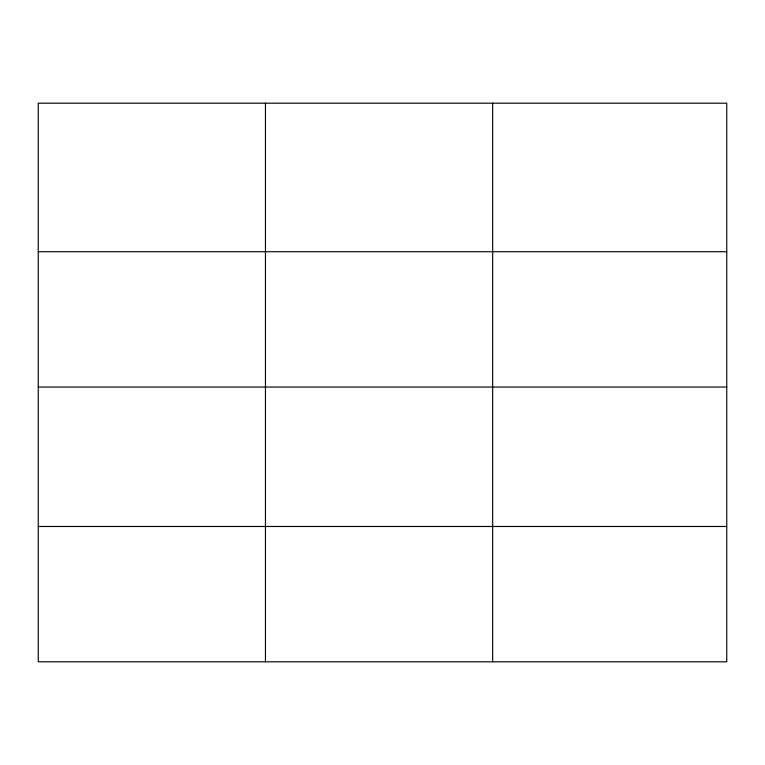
<?xml version="1.0" encoding="UTF-8"?>
<svg xmlns="http://www.w3.org/2000/svg" width="765" height="765" viewBox="0 0 765 765"><rect width="100%" height="100%" fill="white"/><g stroke="black" fill="none" stroke-linecap="round" stroke-linejoin="round"><path stroke-width="1.15" d="M726.75 387.052L726.75 103.189L38.25 103.189L38.25 661.811L726.75 661.811L726.75 387.052L38.25 387.052M38.25 251.714L726.75 251.714M38.25 526.483L726.75 526.483M492.66 103.189L492.66 661.811M265.455 103.189L265.455 661.811"/></g></svg>
